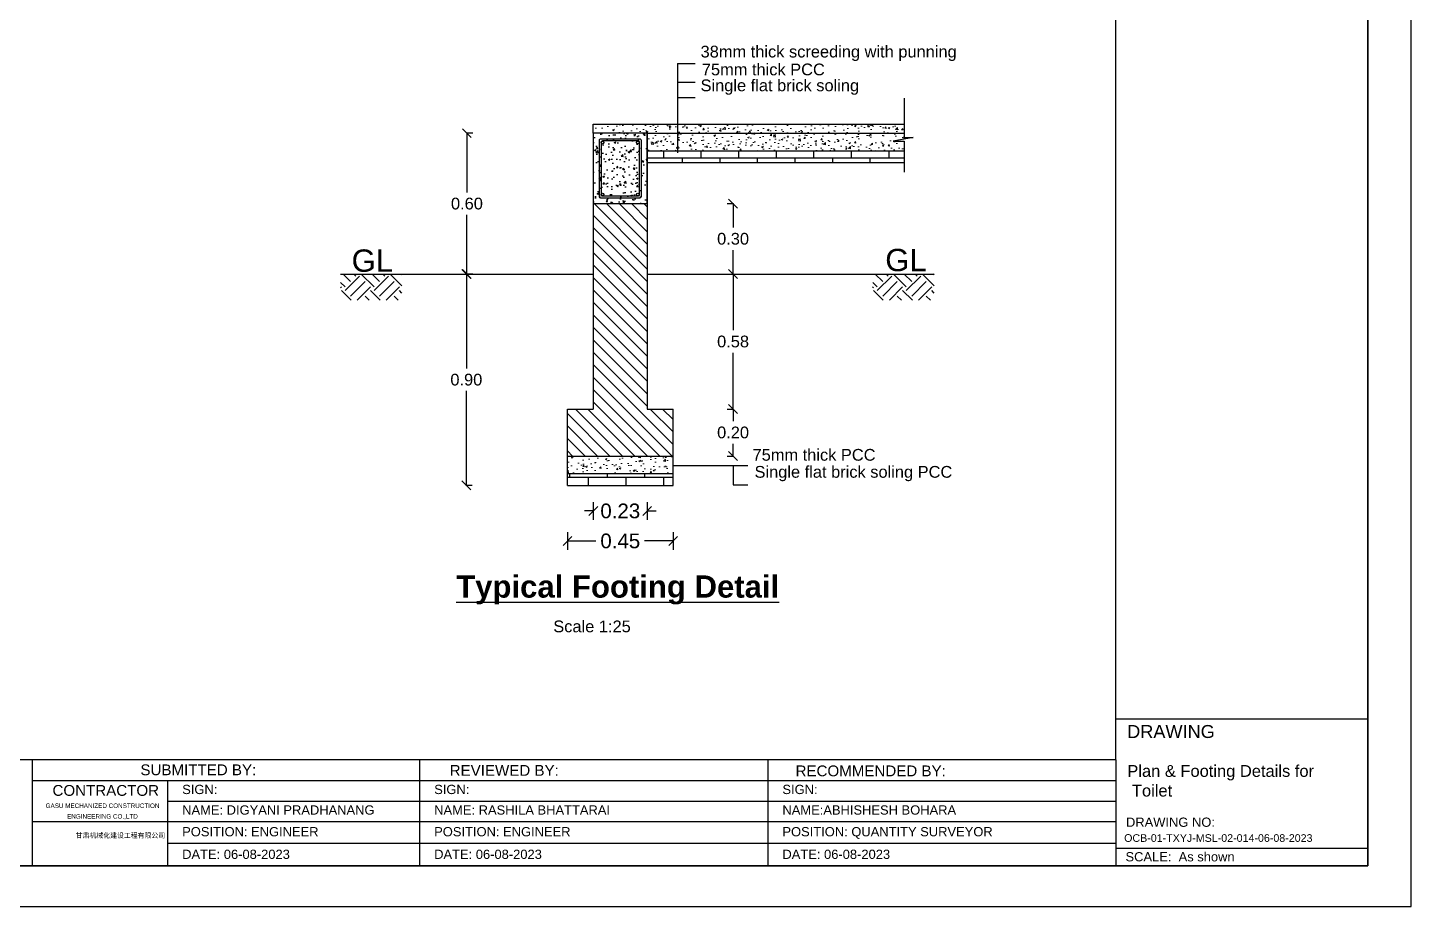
# Model space of a CAD drawing. Header units: metres. Extents: x 428 to 3974, y -4076 to 3914.
# Drawn here: x 969.4 to 992.98, y -393.52 to -378.55 of the extents above; entities that cross this region are included whole.
import ezdxf
from ezdxf.enums import TextEntityAlignment as Align

# ---------------------------------------------------------------- set-up
doc = ezdxf.new("R2010")
doc.units = ezdxf.units.M
doc.header["$MEASUREMENT"] = 0
doc.header["$PDMODE"] = 2
for name, color, linetype in [('Dimension', 7, 'Continuous'), ('Frame', 7, 'Continuous'), ('Truss', 202, 'Continuous'), ('wall', 150, 'Continuous')]:
    doc.layers.add(name, color=color, linetype=linetype)
doc.layers.add('hatch-back', color=9, linetype='Continuous', lineweight=5)
doc.styles.add('ARIAL', font='arial.ttf')
doc.styles.add('labor camp', font='arial.ttf')
doc.styles.get("Standard").update_dxf_attribs({"font": 'arial.ttf'})
doc.dimstyles.new('1@25', dxfattribs={"dimtxt": 0.2, "dimasz": 0.15, "dimexe": 0.01, "dimexo": 0.45, "dimgap": 0.09, "dimtad": 0, "dimtih": 1, "dimtoh": 1, "dimlfac": 0.25, "dimzin": 0, "dimdsep": 46, "dimtxsty": 'labor camp', "dimblk": 'OBLIQUE', "dimcen": 0.09, "dimadec": 0, "dimazin": 0, "dimtfac": 1, "dimtofl": 0, "dimtmove": 1, "dimatfit": 3, "dimfxl": 0.1, "dimfxlon": 1, "dimtolj": 1, "dimtzin": 0, "dimarcsym": 0})
doc.dimstyles.get("Standard").update_dxf_attribs({"dimtxt": 0.18, "dimasz": 0.18, "dimexe": 0.18, "dimexo": 0.0625, "dimgap": 0.09, "dimtad": 0, "dimtih": 1, "dimtoh": 1, "dimzin": 0, "dimdsep": 46, "dimtxsty": 'Standard', "dimcen": 0.09, "dimadec": 0, "dimazin": 0, "dimtfac": 1, "dimtofl": 0, "dimtmove": 0, "dimatfit": 3, "dimfxl": 1, "dimtolj": 1, "dimtzin": 0, "dimarcsym": 0})
pattern_1 = [(0, (-1665.20366, 1162.5951), (0, 0.32), []), (90, (-1665.20366, 1162.5951), (-0.32, 0.32), [0.32, -0.32])]
pattern_2 = [(50, (-1665.20366, 1162.59508), (0.286904073, -0.025100854), [0.03, -0.33]), (355, (-1665.20366, 1162.59508), (-0.055500533, 0.300876853), [0.024, -0.264]), (100.451444, (-1665.17975, 1162.593), (0.231403539, 0.275775996), [0.025496077, -0.280456845]), (46.1842, (-1665.20366, 1162.6751), (0.426896532, -0.066207712), [0.045, -0.495]), (96.635635, (-1665.1681, 1162.66957), (0.37386478, 0.38964744), [0.038244137, -0.420685504]), (351.184164, (-1665.20366, 1162.6751), (0.37386478, 0.38964744), [0.036, -0.396]), (21, (-1665.16366, 1162.65508), (0.23876282, -0.161047556), [0.03, -0.33]), (326, (-1665.16366, 1162.65508), (0.097326133, 0.290060018), [0.024, -0.264]), (71.451445, (-1665.14376, 1162.64166), (0.33608895, 0.12901246), [0.025496076, -0.280456845]), (37.5, (-1665.20366, 1162.59508), (0.004863942, 0.1331575415), [0, -0.2608, 0, -0.268, 0, -0.265]), (7.5, (-1665.20366, 1162.59508), (0.105227815, 0.157764685), [0, -0.1528, 0, -0.2548, 0, -0.101]), (327.5, (-1665.29286, 1162.59508), (0.2135289745, -0.0090219487), [0, -0.1, 0, -0.312, 0, -0.414]), (317.5, (-1665.33286, 1162.59508), (0.233274468, 0.040041993), [0, -0.13, 0, -0.2072, 0, -0.294])]
pattern_3 = [(135, (-1665.20366, 1162.59508), (-0.106066017, -0.106066017), [])]

# ---------------------------------------------------------------- blocks, each defined once
blk = doc.blocks.new('_Oblique')
at = {"color": 0, "linetype": 'ByBlock', "lineweight": -2}
blk.add_line((-0.5, -0.5), (0.5, 0.5), dxfattribs=at)
blk = doc.blocks.new('*D176')
at = {"color": 0, "lineweight": -2, "transparency": 16777216}
for p, q in [((978.596, -387.141), (978.596, -387.441)), ((978.596, -387.291), (979.08, -387.291)), ((980.396, -387.291), (979.911, -387.291)), ((980.396, -387.141), (980.396, -387.441))]:
    blk.add_line(p, q, dxfattribs=at)
at = {"layer": 'Defpoints', "color": 0, "transparency": 16777216}
for p in [(978.596, -386.343), (980.396, -386.343), (980.396, -387.291)]:
    blk.add_point(p, dxfattribs=at)
at = {"color": 0, "lineweight": -2, "transparency": 16777216, "xscale": 0.15, "yscale": 0.15, "zscale": 0.15, "rotation": 180}
blk.add_blockref('_Oblique', (978.596, -387.291), dxfattribs=at)
at = {"color": 0, "lineweight": -2, "transparency": 16777216, "xscale": 0.15, "yscale": 0.15, "zscale": 0.15}
blk.add_blockref('_Oblique', (980.396, -387.291), dxfattribs=at)
at = {"color": 0, "transparency": 16777216, "insert": (979.496, -387.291), "char_height": 0.25, "attachment_point": 5}
blk.add_mtext('\\A1;0.45', dxfattribs=at)
blk = doc.blocks.new('*D177')
at = {"color": 0, "lineweight": -2, "transparency": 16777216}
for p, q in [((979.036, -386.63), (979.036, -386.93)), ((979.956, -386.63), (979.956, -386.93)), ((979.036, -386.78), (978.886, -386.78)), ((979.956, -386.78), (980.106, -386.78))]:
    blk.add_line(p, q, dxfattribs=at)
at = {"layer": 'Defpoints', "color": 0, "transparency": 16777216}
for p in [(979.036, -385.043), (979.956, -385.043), (979.956, -386.78)]:
    blk.add_point(p, dxfattribs=at)
at = {"color": 0, "lineweight": -2, "transparency": 16777216, "xscale": 0.15, "yscale": 0.15, "zscale": 0.15}
blk.add_blockref('_Oblique', (979.036, -386.78), dxfattribs=at)
at = {"color": 0, "lineweight": -2, "transparency": 16777216, "xscale": 0.15, "yscale": 0.15, "zscale": 0.15, "rotation": 180}
blk.add_blockref('_Oblique', (979.956, -386.78), dxfattribs=at)
at = {"color": 0, "transparency": 16777216, "insert": (979.496, -386.78), "char_height": 0.25, "attachment_point": 5}
blk.add_mtext('\\A1;0.23', dxfattribs=at)
blk = doc.blocks.new('*D181')
at = {"layer": 'Defpoints', "color": 0, "transparency": 16777216}
for p in [(979.036, -380.343), (976.883, -382.743), (979.036, -382.743)]:
    blk.add_point(p, dxfattribs=at)
at = {"layer": 'Dimension', "color": 0, "lineweight": -2, "transparency": 16777216}
for p, q in [((976.983, -380.343), (976.873, -380.343)), ((976.883, -380.343), (976.883, -381.351)), ((976.883, -382.743), (976.883, -381.735)), ((976.983, -382.743), (976.873, -382.743))]:
    blk.add_line(p, q, dxfattribs=at)
at = {"layer": 'Dimension', "color": 0, "lineweight": -2, "transparency": 16777216, "xscale": 0.15, "yscale": 0.15, "zscale": 0.15}
for p, rotation in [((976.883, -380.343), 90), ((976.883, -382.743), 270)]:
    blk.add_blockref('_Oblique', p, dxfattribs=dict(at, rotation=rotation))
at = {"layer": 'Dimension', "color": 0, "lineweight": 5, "transparency": 16777216, "insert": (976.883, -381.543), "char_height": 0.2, "attachment_point": 5, "style": 'labor camp'}
blk.add_mtext('\\A1;0.60', dxfattribs=at)
blk = doc.blocks.new('*D182')
at = {"layer": 'Defpoints', "color": 0, "transparency": 16777216}
for p in [(979.036, -382.743), (976.873, -386.343), (978.596, -386.343)]:
    blk.add_point(p, dxfattribs=at)
at = {"layer": 'Dimension', "color": 0, "lineweight": -2, "transparency": 16777216}
for p, q in [((976.973, -382.743), (976.863, -382.743)), ((976.873, -382.743), (976.873, -384.351)), ((976.873, -386.343), (976.873, -384.735)), ((976.973, -386.343), (976.863, -386.343))]:
    blk.add_line(p, q, dxfattribs=at)
at = {"layer": 'Dimension', "color": 0, "lineweight": -2, "transparency": 16777216, "xscale": 0.15, "yscale": 0.15, "zscale": 0.15}
for p, rotation in [((976.873, -382.743), 90), ((976.873, -386.343), 270)]:
    blk.add_blockref('_Oblique', p, dxfattribs=dict(at, rotation=rotation))
at = {"layer": 'Dimension', "color": 0, "lineweight": 5, "transparency": 16777216, "insert": (976.873, -384.543), "char_height": 0.2, "attachment_point": 5, "style": 'labor camp'}
blk.add_mtext('\\A1;0.90', dxfattribs=at)
blk = doc.blocks.new('*D183')
at = {"layer": 'Defpoints', "color": 0, "transparency": 16777216}
for p in [(979.956, -381.543), (979.956, -382.743), (981.418, -382.743)]:
    blk.add_point(p, dxfattribs=at)
at = {"layer": 'Dimension', "color": 0, "lineweight": -2, "transparency": 16777216}
for p, q in [((981.318, -381.543), (981.428, -381.543)), ((981.418, -381.543), (981.418, -381.951)), ((981.418, -382.743), (981.418, -382.335)), ((981.318, -382.743), (981.428, -382.743))]:
    blk.add_line(p, q, dxfattribs=at)
at = {"layer": 'Dimension', "color": 0, "lineweight": -2, "transparency": 16777216, "xscale": 0.15, "yscale": 0.15, "zscale": 0.15}
for p, rotation in [((981.418, -381.543), 90), ((981.418, -382.743), 270)]:
    blk.add_blockref('_Oblique', p, dxfattribs=dict(at, rotation=rotation))
at = {"layer": 'Dimension', "color": 0, "lineweight": 5, "transparency": 16777216, "insert": (981.418, -382.143), "char_height": 0.2, "attachment_point": 5, "style": 'labor camp'}
blk.add_mtext('\\A1;0.30', dxfattribs=at)
blk = doc.blocks.new('*D184')
at = {"layer": 'Defpoints', "color": 0, "transparency": 16777216}
for p in [(979.956, -382.743), (980.396, -385.043), (981.418, -385.043)]:
    blk.add_point(p, dxfattribs=at)
at = {"layer": 'Dimension', "color": 0, "lineweight": -2, "transparency": 16777216}
for p, q in [((981.318, -382.743), (981.428, -382.743)), ((981.418, -382.743), (981.418, -383.701)), ((981.418, -385.043), (981.418, -384.085)), ((981.318, -385.043), (981.428, -385.043))]:
    blk.add_line(p, q, dxfattribs=at)
at = {"layer": 'Dimension', "color": 0, "lineweight": -2, "transparency": 16777216, "xscale": 0.15, "yscale": 0.15, "zscale": 0.15}
for p, rotation in [((981.418, -382.743), 90), ((981.418, -385.043), 270)]:
    blk.add_blockref('_Oblique', p, dxfattribs=dict(at, rotation=rotation))
at = {"layer": 'Dimension', "color": 0, "lineweight": 5, "transparency": 16777216, "insert": (981.418, -383.893), "char_height": 0.2, "attachment_point": 5, "style": 'labor camp'}
blk.add_mtext('\\A1;0.58', dxfattribs=at)
blk = doc.blocks.new('*D185')
at = {"layer": 'Defpoints', "color": 0, "transparency": 16777216}
for p in [(980.396, -385.043), (980.396, -385.843), (981.418, -385.843)]:
    blk.add_point(p, dxfattribs=at)
at = {"layer": 'Dimension', "color": 0, "lineweight": -2, "transparency": 16777216}
for p, q in [((981.318, -385.043), (981.428, -385.043)), ((981.418, -385.043), (981.418, -385.251)), ((981.418, -385.843), (981.418, -385.635)), ((981.318, -385.843), (981.428, -385.843))]:
    blk.add_line(p, q, dxfattribs=at)
at = {"layer": 'Dimension', "color": 0, "lineweight": -2, "transparency": 16777216, "xscale": 0.15, "yscale": 0.15, "zscale": 0.15}
for p, rotation in [((981.418, -385.043), 90), ((981.418, -385.843), 270)]:
    blk.add_blockref('_Oblique', p, dxfattribs=dict(at, rotation=rotation))
at = {"layer": 'Dimension', "color": 0, "lineweight": 5, "transparency": 16777216, "insert": (981.418, -385.443), "char_height": 0.2, "attachment_point": 5, "style": 'labor camp'}
blk.add_mtext('\\A1;0.20', dxfattribs=at)

msp = doc.modelspace()

# ---------------------------------------------------------------- hatches: boundary and pattern name
at = {"layer": 'Dimension'}
h = msp.add_hatch(dxfattribs=at)
h.set_pattern_fill('ANSI31', color=6, scale=1.2, angle=90, style=0)
h.set_pattern_definition(pattern_3)
h.paths.add_polyline_path([(979.036, -385.043), (979.956, -385.043), (979.956, -381.543), (979.036, -381.543)])
h = msp.add_hatch(dxfattribs=at)
h.set_pattern_fill('ANSI31', color=6, scale=1.2, angle=90, style=0)
h.set_pattern_definition(pattern_3)
h.paths.add_polyline_path([(980.396, -385.043), (979.956, -385.043), (979.036, -385.043), (978.596, -385.043), (978.596, -385.843), (980.396, -385.843)])
at = {"layer": 'hatch-back', "lineweight": 15}
h = msp.add_hatch(dxfattribs=at)
h.set_pattern_fill('AR-CONC', color=6, scale=0.04, style=0)
h.set_pattern_definition(pattern_2)
h.paths.add_polyline_path([(984.334, -380.343), (984.334, -380.191), (979.036, -380.191), (979.036, -380.343), (979.956, -380.343)])
h = msp.add_hatch(dxfattribs=at)
h.set_pattern_fill('AR-CONC', color=6, scale=0.04, style=0)
h.set_pattern_definition(pattern_2)
h.paths.add_polyline_path([(984.334, -380.643), (984.334, -380.478), (984.145, -380.478), (984.486, -380.416), (984.334, -380.416), (984.334, -380.343), (979.956, -380.343), (979.956, -380.643)])
h = msp.add_hatch(dxfattribs=at)
h.set_pattern_fill('AR-CONC', color=6, scale=0.04, style=0)
h.set_pattern_definition(pattern_2)
h.paths.add_polyline_path([(978.596, -385.843), (978.596, -386.143), (980.396, -386.143), (980.396, -385.843)])
at = {"layer": 'wall'}
h = msp.add_hatch(dxfattribs=at)
h.set_pattern_fill('AR-CONC', color=201, scale=0.04, style=0)
h.set_pattern_definition([(50, (-574.26433, 35.63076), (0.286904073, -0.025100854), [0.03, -0.33]), (355, (-574.26433, 35.63076), (-0.055500533, 0.300876853), [0.024, -0.264]), (100.4514, (-574.24042, 35.62867), (0.231403753, 0.275775817), [0.025496076, -0.280456845]), (46.1842, (-574.26433, 35.71076), (0.42689642, -0.066207606), [0.045, -0.495]), (96.6356, (-574.22875, 35.70524), (0.37386508, 0.38964715), [0.03824412, -0.4206852]), (351.1842, (-574.26433, 35.71076), (0.37386478, 0.38964744), [0.036, -0.396]), (21, (-574.22433, 35.69076), (0.23876282, -0.161047556), [0.03, -0.33]), (326, (-574.22433, 35.69076), (0.097326133, 0.29006002), [0.024, -0.264]), (71.4514, (-574.20443, 35.67734), (0.33608905, 0.1290122), [0.025496076, -0.280456845]), (37.5, (-574.26433, 35.63076), (0.004863942, 0.1331575415), [0, -0.2608, 0, -0.268, 0, -0.265]), (7.5, (-574.26433, 35.63076), (0.105227815, 0.157764685), [0, -0.1528, 0, -0.2548, 0, -0.101]), (327.5, (-574.35353, 35.63076), (0.2135289745, -0.009021949), [0, -0.1, 0, -0.312, 0, -0.414]), (317.5, (-574.39353, 35.63076), (0.233274468, 0.040041993), [0, -0.13, 0, -0.2072, 0, -0.294])])
h.paths.add_polyline_path([(979.036, -381.543), (979.956, -381.543), (979.956, -380.343), (979.036, -380.343)])
h = msp.add_hatch(dxfattribs=at)
h.set_pattern_fill('AR-B816', color=201, scale=0.04)
h.set_pattern_definition(pattern_1)
h.paths.add_polyline_path([(979.956, -380.643), (979.956, -380.843), (984.334, -380.843), (984.334, -380.643)])
h = msp.add_hatch(dxfattribs=at)
h.set_pattern_fill('EARTH', color=201, scale=1.4, angle=45)
h.set_pattern_definition([(45, (-1665.20366, 1162.5951), (0, 0.494974747), [0.35, -0.35]), (45, (-1665.29647, 1162.6879), (0, 0.494974747), [0.35, -0.35]), (45, (-1665.38927, 1162.7807), (0, 0.494974747), [0.35, -0.35]), (135, (-1665.38927, 1162.84257), (-0.494974747, 1e-16), [0.35, -0.35]), (135, (-1665.29647, 1162.93538), (-0.494974747, 1e-16), [0.35, -0.35]), (135, (-1665.20366, 1163.0282), (-0.494974747, 1e-16), [0.35, -0.35])])
h.paths.add_polyline_path([(975.776, -382.743), (974.729, -382.743), (974.729, -383.19), (975.776, -383.19)])
h = msp.add_hatch(dxfattribs=at)
h.set_pattern_fill('EARTH', color=201, scale=1.4, angle=45)
h.set_pattern_definition([(45, (-1656.13527, 1162.5951), (0, 0.494974747), [0.35, -0.35]), (45, (-1656.22807, 1162.6879), (0, 0.494974747), [0.35, -0.35]), (45, (-1656.32088, 1162.7807), (0, 0.494974747), [0.35, -0.35]), (135, (-1656.32088, 1162.84257), (-0.494974747, 1e-16), [0.35, -0.35]), (135, (-1656.22807, 1162.93538), (-0.494974747, 1e-16), [0.35, -0.35]), (135, (-1656.13527, 1163.0282), (-0.494974747, 1e-16), [0.35, -0.35])])
h.paths.add_polyline_path([(984.844, -382.743), (983.798, -382.743), (983.798, -383.19), (984.844, -383.19)])
h = msp.add_hatch(dxfattribs=at)
h.set_pattern_fill('AR-B816', color=201, scale=0.04)
h.set_pattern_definition(pattern_1)
h.paths.add_polyline_path([(980.396, -386.343), (980.396, -386.143), (978.596, -386.143), (978.596, -386.343)])

# ---------------------------------------------------------------- linework, layer by layer
for p, q in [((987.943, -391.022), (987.943, -364.528)), ((980.47, -379.154), (980.47, -380.676)), ((980.47, -379.154), (980.773, -379.154)), ((980.472, -379.473), (980.773, -379.473)), ((980.472, -379.734), (980.773, -379.734)), ((974.729, -382.743), (979.036, -382.743)), ((979.956, -382.743), (984.844, -382.743)), ((980.404, -386.002), (981.671, -386.002)), ((981.418, -386.002), (981.418, -386.336)), ((981.418, -386.336), (981.671, -386.336)), ((969.476, -391.022), (969.476, -392.828)), ((976.076, -391.022), (976.076, -392.828)), ((982.01, -391.022), (982.01, -392.828)), ((987.943, -391.022), (987.943, -392.828)), ((969.476, -391.372), (972.482, -391.372)), ((971.782, -391.372), (971.782, -392.828)), ((972.482, -391.372), (976.076, -391.372)), ((976.076, -391.372), (987.943, -391.372)), ((976.076, -391.372), (976.776, -391.372)), ((976.776, -391.372), (980.369, -391.372)), ((982.01, -391.372), (982.71, -391.372)), ((983.909, -391.372), (987.503, -391.372)), ((971.782, -391.722), (976.076, -391.722)), ((976.076, -391.722), (976.776, -391.722)), ((976.776, -391.722), (983.209, -391.722)), ((983.209, -391.722), (987.943, -391.722)), ((969.487, -392.072), (972.482, -392.072)), ((972.482, -392.072), (976.076, -392.072)), ((976.076, -392.072), (976.776, -392.072)), ((976.776, -392.072), (983.209, -392.072)), ((983.209, -392.072), (987.943, -392.072)), ((971.782, -392.442), (972.482, -392.442)), ((972.482, -392.442), (976.076, -392.442)), ((976.076, -392.442), (976.776, -392.442)), ((976.776, -392.442), (983.209, -392.442)), ((983.209, -392.442), (987.943, -392.442))]:
    msp.add_line(p, q)
msp.add_lwpolyline([(979.036, -381.543), (979.956, -381.543), (979.956, -380.343), (979.036, -380.343)], close=True)
for points in [[(979.16, -381.443), (979.832, -381.443, 0.414214), (979.856, -381.419), (979.856, -380.467, 0.414214), (979.832, -380.443), (979.16, -380.443, 0.414214), (979.136, -380.467), (979.136, -381.419, 0.414214)], [(979.192, -381.411), (979.8, -381.411, 0.414214), (979.824, -381.387), (979.824, -380.499, 0.414214), (979.8, -380.475), (979.192, -380.475, 0.414214), (979.168, -380.499), (979.168, -381.387, 0.414214)]]:
    msp.add_lwpolyline(points, format="xyb", close=True)
for centre in [(979.194, -380.5), (979.796, -380.5), (979.194, -381.386), (979.796, -381.386)]:
    msp.add_circle(centre, 0.024)
at = {"layer": 'Defpoints', "color": 3}
msp.add_lwpolyline([(992.975, -393.516), (992.975, -363.816), (950.975, -363.816), (950.975, -393.516)], close=True, dxfattribs=at)
at = {"layer": 'Frame', "color": 6, "linetype": 'Continuous', "lineweight": 35}
for p, q in [((992.237, -392.828), (992.237, -364.528)), ((951.775, -392.828), (992.237, -392.828))]:
    msp.add_line(p, q, dxfattribs=at)
at = {"layer": 'Frame', "linetype": 'Continuous', "lineweight": 30}
for p, q in [((992.237, -390.328), (987.943, -390.328)), ((987.943, -391.022), (951.775, -391.022)), ((992.237, -392.528), (987.943, -392.528))]:
    msp.add_line(p, q, dxfattribs=at)
at = {"layer": 'Truss'}
for p, q in [((979.036, -380.191), (984.334, -380.191)), ((979.036, -380.343), (979.036, -380.191)), ((979.036, -380.343), (979.036, -385.043)), ((979.956, -380.343), (979.956, -385.043)), ((979.956, -380.343), (984.334, -380.343)), ((979.956, -380.643), (984.334, -380.643)), ((979.956, -380.843), (984.334, -380.843)), ((978.596, -385.043), (979.036, -385.043)), ((978.596, -386.343), (978.596, -385.043)), ((979.956, -385.043), (980.396, -385.043)), ((980.396, -386.343), (980.396, -385.043)), ((978.596, -385.843), (980.396, -385.843)), ((978.596, -386.143), (980.396, -386.143)), ((978.596, -386.343), (980.396, -386.343))]:
    msp.add_line(p, q, dxfattribs=at)
msp.add_lwpolyline([(984.334, -379.748), (984.334, -380.191), (984.334, -380.343), (984.334, -380.416), (984.486, -380.416), (984.145, -380.478), (984.334, -380.478), (984.334, -380.643), (984.334, -380.843), (984.334, -381.009)], dxfattribs=at)

# ---------------------------------------------------------------- texts
at = {"layer": 'Dimension', "attachment_point": 1, "style": 'labor camp'}
for s, insert, char_height, width in [('{\\H0.52736x;38mm thick screeding with punning\\fArial|b1|i0|c0|p34;\\H1.89623x; }', (980.865, -378.853), 0.37925, 5.45884), ('{\\H0.52736x;75mm thick PCC\\fArial|b1|i0|c0|p34;\\H1.89623x; }', (980.886, -379.157), 0.37925, 2.17973), ('{\\H0.52736x;Single flat brick soling\\fArial|b1|i0|c0|p34;\\H1.89623x; }', (980.864, -379.428), 0.37925, 2.70155), ('{\\H1.00199x;GL\\fArial|b1|i0|c0|p34;\\H0.99801x; }', (974.918, -382.324), 0.37925, 0.79835), ('{\\H1.00199x;GL\\fArial|b1|i0|c0|p34;\\H0.99801x; }', (984.011, -382.314), 0.37925, 0.79835), ('{\\H0.52736x;75mm thick PCC\\fArial|b1|i0|c0|p34;\\H1.89623x; }', (981.75, -385.723), 0.37925, 2.17973), ('{\\H0.52736x;Single flat brick soling PCC\\fArial|b1|i0|c0|p34;\\H1.89623x; }', (981.784, -386.013), 0.37925, 3.55833), ('{\\fArial|b1|i0|c222|p34;\\LTypical Footing Detail\\l }', (976.7, -387.877), 0.37925, 7.22381), ('\\pt4.4;Scale 1:25', (978.355, -388.646), 0.2, 1.42819)]:
    msp.add_mtext(s, dxfattribs=dict(at, insert=insert, char_height=char_height, width=width))
at = {"layer": 'Frame', "color": 7, "linetype": 'Continuous', "style": 'ARIAL'}
for s, height, p in [(' DRAWING ', 0.2212, (988.88, -390.537)), ('  SUBMITTED BY:', 0.18429, (972.235, -391.19))]:
    msp.add_text(s, height=height, dxfattribs=at).set_placement(p, align=Align.MIDDLE)
for s, height, p in [('        REVIEWED BY:', 0.18429, (976.017, -391.292)), ('RECOMMENDED BY:', 0.18429, (982.483, -391.3)), ('CONTRACTOR', 0.1843, (969.821, -391.633)), ('SIGN:', 0.1576, (972.031, -391.603)), ('SIGN:', 0.1576, (976.325, -391.603)), ('SIGN:', 0.1576, (982.259, -391.603)), ('GASU MECHANIZED CONSTRUCTION ', 0.07691, (969.704, -391.84)), ('NAME: DIGYANI PRADHANANG', 0.15757, (972.031, -391.953)), ('NAME: RASHILA BHATTARAI', 0.15757, (976.325, -391.953)), ('NAME:ABHISHESH BOHARA', 0.15757, (982.259, -391.953)), (' ENGINEERING CO.,LTD', 0.07691, (970.04, -392.022)), ('DRAWING NO: ', 0.15757, (988.113, -392.161)), ('甘肃机械化建设工程有限公司', 0.08377, (970.217, -392.35)), ('POSITION: ENGINEER', 0.15757, (972.031, -392.323)), ('POSITION: ENGINEER', 0.15757, (976.325, -392.323)), ('POSITION: QUANTITY SURVEYOR', 0.15757, (982.259, -392.323)), ('OCB-01-TXYJ-MSL-02-014-06-08-2023', 0.13, (988.082, -392.417)), ('DATE: 06-08-2023', 0.15757, (972.031, -392.708)), ('DATE: 06-08-2023', 0.15757, (976.325, -392.708)), ('DATE: 06-08-2023', 0.15757, (982.259, -392.708)), ('SCALE:  As shown', 0.15757, (988.105, -392.75))]:
    msp.add_text(s, height=height, dxfattribs=at).set_placement(p)
at = {"layer": 'Frame', "color": 7, "insert": (988.136, -391.109), "char_height": 0.2009, "width": 4.30274, "attachment_point": 1, "style": 'ARIAL'}
msp.add_mtext('\\pt28.13;Plan & Footing Details for\\P Toilet', dxfattribs=at)

# ---------------------------------------------------------------- dimensions: what is measured, and where the dimension line sits
for base, p1, p2, text, picture, middle in [((979.956, -386.78), (979.036, -385.043), (979.956, -385.043), '0.23', '*D177', (979.496, -386.78)), ((980.396, -387.291), (978.596, -386.343), (980.396, -386.343), '0.45', '*D176', (979.496, -387.291))]:
    dim = msp.add_linear_dim(base=base, p1=p1, p2=p2, text=text, dimstyle='Standard', override={"dimtxt": 0.25, "dimasz": 0.15, "dimexe": 0.15, "dimblk1": 'Oblique', "dimblk2": 'Oblique', "dimsah": 1, "dimfxl": 0.15, "dimfxlon": 1})
    dim.commit()
    dim.dimension.update_dxf_attribs({"geometry": picture, "text_midpoint": middle})
at = {"layer": 'Dimension', "lineweight": 5}
for base, p1, p2, picture, middle in [((976.883, -382.743), (979.036, -380.343), (979.036, -382.743), '*D181', (976.883, -381.543)), ((981.418, -382.743), (979.956, -381.543), (979.956, -382.743), '*D183', (981.418, -382.143)), ((976.873, -386.343), (979.036, -382.743), (978.596, -386.343), '*D182', (976.873, -384.543)), ((981.418453894, -385.042981261), (979.955692954, -382.742981261), (980.395692954, -385.042981261), '*D184', (981.418453894, -383.892981261)), ((981.418, -385.843), (980.396, -385.043), (980.396, -385.843), '*D185', (981.418, -385.443))]:
    dim = msp.add_linear_dim(base=base, p1=p1, p2=p2, angle=90, dimstyle='1@25', dxfattribs=at)
    dim.commit()
    dim.dimension.update_dxf_attribs({"geometry": picture, "text_midpoint": middle})

doc.saveas('drawing.dxf')
